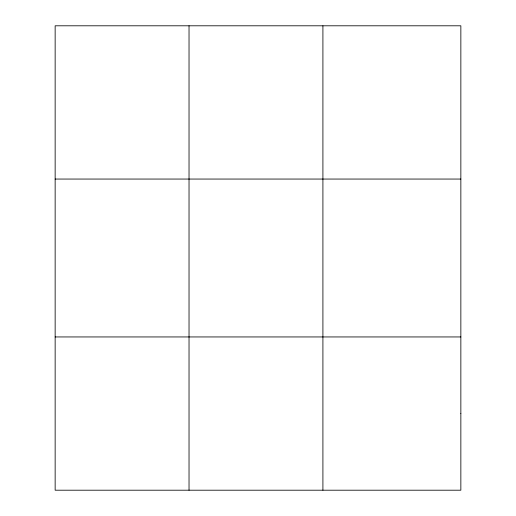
<?xml version="1.0" encoding="UTF-8"?>
<svg xmlns="http://www.w3.org/2000/svg" width="516" height="516" viewBox="0 0 516 516"><rect width="100%" height="100%" fill="white"/><g stroke="black" fill="none" stroke-linecap="round" stroke-linejoin="round"><path stroke-width="0.77" d="M189.03 25.8L189.03 490.2M322.913 25.8L322.913 490.2M55.148 179.052L460.853 179.052M55.148 336.948L460.853 336.948M460.853 413.574L460.853 490.2L55.148 490.2L55.148 25.8L460.853 25.8L460.853 413.574"/></g></svg>
